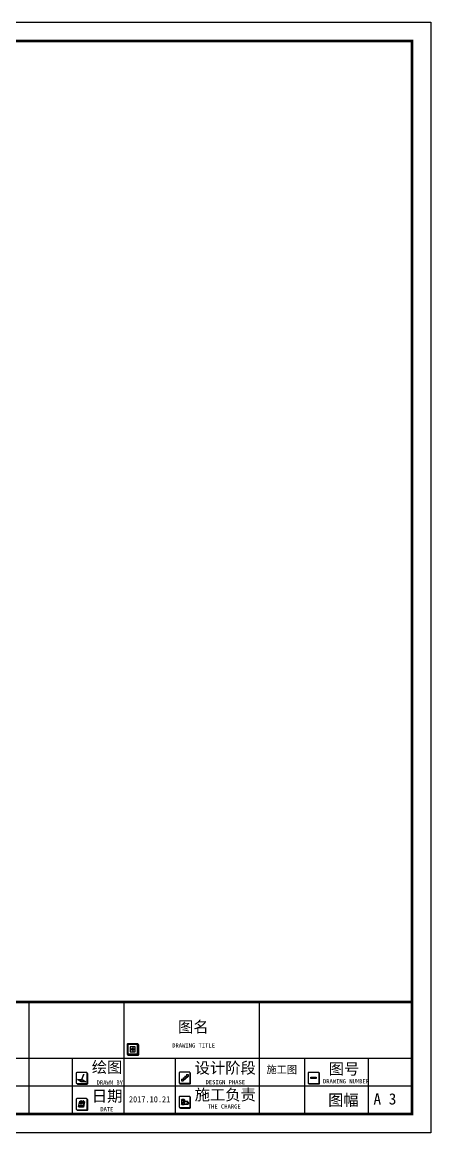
# Model space of a CAD drawing. Header units: millimetres. Extents: x -77055 to 331180, y -861586 to -491011.
# Drawn here: x 221158 to 228549, y -665598 to -645515 of the extents above; entities that cross this region are included whole.
import ezdxf

# ---------------------------------------------------------------- set-up
doc = ezdxf.new("R2010")
doc.units = ezdxf.units.MM
for name, color, linetype in [('0-01图框模板说明', 2, 'Continuous'), ('0-02图框细线', 136, 'Continuous'), ('250', 250, 'Continuous')]:
    doc.layers.add(name, color=color, linetype=linetype)
doc.styles.get("Standard").update_dxf_attribs({"font": 'simhei.ttf'})

# ---------------------------------------------------------------- blocks, each defined once
blk = doc.blocks.new('A$C277C16EF')
at = {"layer": '0-01图框模板说明'}
for points in [[(-5292, 1424, -0.414214), (-5306, 1411), (-5479, 1411, -0.071272), (-5482, 1411, 0.348143), (-5470, 1401), (-5297, 1401, 0.414214), (-5283, 1414), (-5283, 1587, 0.333108), (-5293, 1600, -0.057743), (-5292, 1597)], [(-6214, 904, -0.414214), (-6227, 891), (-6400, 891, -0.071272), (-6404, 891, 0.348143), (-6391, 881), (-6218, 881, 0.414214), (-6205, 894), (-6205, 1067, 0.333108), (-6214, 1080, -0.057743), (-6214, 1077)], [(-4353, 909, -0.414214), (-4366, 895), (-4539, 895, -0.071272), (-4543, 896, 0.348143), (-4530, 885), (-4357, 885, 0.414214), (-4344, 899), (-4344, 1072, 0.333108), (-4353, 1085, -0.057743), (-4353, 1081)], [(-2020, 907, -0.414214), (-2033, 893), (-2206, 893, -0.071272), (-2210, 894, 0.348143), (-2197, 884), (-2024, 884, 0.414214), (-2011, 897), (-2011, 1070, 0.333108), (-2020, 1083, -0.057743), (-2020, 1080)], [(-2172, 1004), (-2072, 1004), (-2072, 979), (-2172, 979)], [(-6214, 431, -0.414214), (-6227, 418), (-6400, 418, -0.071272), (-6404, 418, 0.348143), (-6391, 408), (-6218, 408, 0.414214), (-6205, 421), (-6205, 594, 0.333108), (-6214, 607, -0.057743), (-6214, 604)], [(-4353, 471, -0.414214), (-4366, 457), (-4539, 457, -0.071272), (-4543, 458, 0.348143), (-4530, 448), (-4357, 448, 0.414214), (-4344, 461), (-4344, 634, 0.333108), (-4353, 647, -0.057743), (-4353, 644)]]:
    blk.add_hatch(color=8, dxfattribs=at).paths.add_polyline_path(points)
h = blk.add_hatch(color=8, dxfattribs=at)
h.paths.add_polyline_path([(-5392, 1527), (-5409, 1527), (-5409, 1511), (-5392, 1511)])
h.paths.add_polyline_path([(-5392, 1511), (-5375, 1511), (-5375, 1527), (-5392, 1527)])
h.paths.add_polyline_path([(-5392, 1511), (-5392, 1495), (-5375, 1495), (-5375, 1511)])
h.paths.add_polyline_path([(-5392, 1511), (-5409, 1511), (-5409, 1495), (-5392, 1495)])
at = {"layer": '0-01图框模板说明', "color": 8}
for p, q in [((-5437, 1511), (-5348, 1511)), ((-5392, 1555), (-5392, 1466)), ((-4390, 1020), (-4480, 940)), ((-4451, 1025), (-4451, 996)), ((-4451, 1025), (-4421, 1025)), ((-4421, 1051), (-4390, 1051)), ((-4421, 1051), (-4421, 1025)), ((-4390, 1051), (-4390, 1020)), ((-6322, 942), (-6322, 939)), ((-6321, 941), (-6322, 938)), ((-6321, 939), (-6322, 938)), ((-6322, 939), (-6322, 938)), ((-6320, 941), (-6321, 939)), ((-4511, 968), (-4511, 940)), ((-4511, 968), (-4481, 968)), ((-4511, 940), (-4480, 940)), ((-4481, 996), (-4451, 996)), ((-4481, 996), (-4481, 968)), ((-6374, 473), (-6362, 462)), ((-6294, 470), (-6371, 470)), ((-6291, 467), (-6368, 467)), ((-6288, 465), (-6365, 465)), ((-6285, 462), (-6362, 462)), ((-6272, 566), (-6294, 470)), ((-6269, 563), (-6291, 467)), ((-6266, 561), (-6288, 465)), ((-6263, 559), (-6285, 462)), ((-6275, 569), (-6263, 559)), ((-4510, 597), (-4510, 515)), ((-4395, 564), (-4477, 564)), ((-4395, 510), (-4477, 510)), ((-4456, 597), (-4456, 515))]:
    blk.add_line(p, q, dxfattribs=at)
at = {"layer": '0-01图框模板说明', "color": 2, "const_width": 49}
blk.add_lwpolyline([(-338, 19745), (-338, 338), (-28062, 338), (-28062, 19745)], close=True, dxfattribs=at)
blk.add_lwpolyline([(-338, 2367), (-28066, 2367)], dxfattribs=at)
at = {"layer": '0-01图框模板说明', "color": 8}
for points in [[(-5479, 1411), (-5306, 1411, 0.414214), (-5292, 1424), (-5292, 1597, 0.414214), (-5306, 1610), (-5479, 1610, 0.414214), (-5492, 1597), (-5492, 1424, 0.414214)], [(-6400, 891), (-6227, 891, 0.414214), (-6214, 904), (-6214, 1077, 0.414214), (-6227, 1090), (-6400, 1090, 0.414214), (-6413, 1077), (-6413, 904, 0.414214)], [(-6277, 1048), (-6285, 1051), (-6284, 1052, -0.451962), (-6280, 1054), (-6279, 1053, -0.418435), (-6277, 1049)], [(-4539, 895), (-4366, 895, 0.414214), (-4353, 909), (-4353, 1081, 0.414214), (-4366, 1095), (-4539, 1095, 0.414214), (-4552, 1081), (-4552, 909, 0.414214)], [(-2206, 893), (-2033, 893, 0.414214), (-2020, 907), (-2020, 1080, 0.414214), (-2033, 1093), (-2206, 1093, 0.414214), (-2219, 1080), (-2219, 907, 0.414214)], [(-6400, 418), (-6227, 418, 0.414214), (-6214, 431), (-6214, 604, 0.414214), (-6227, 617), (-6400, 617, 0.414214), (-6413, 604), (-6413, 431, 0.414214)], [(-4539, 457), (-4366, 457, 0.414214), (-4353, 471), (-4353, 644, 0.414214), (-4366, 657), (-4539, 657, 0.414214), (-4552, 644), (-4552, 471, 0.414214)]]:
    blk.add_lwpolyline(points, format="xyb", close=True, dxfattribs=at)
for points in [[(-5482, 1411, 0.348143), (-5470, 1401), (-5297, 1401, 0.414214), (-5283, 1414), (-5283, 1587, 0.333108), (-5293, 1600)], [(-6404, 891, 0.348143), (-6391, 881), (-6218, 881, 0.414214), (-6205, 894), (-6205, 1067, 0.333108), (-6214, 1080)], [(-4543, 896, 0.348143), (-4530, 885), (-4357, 885, 0.414214), (-4344, 899), (-4344, 1072, 0.333108), (-4353, 1085)], [(-2210, 894, 0.348143), (-2197, 884), (-2024, 884, 0.414214), (-2011, 897), (-2011, 1070, 0.333108), (-2020, 1083)], [(-6404, 418, 0.348143), (-6391, 408), (-6218, 408, 0.414214), (-6205, 421), (-6205, 594, 0.333108), (-6214, 607)], [(-4543, 458, 0.348143), (-4530, 448), (-4357, 448, 0.414214), (-4344, 461), (-4344, 634, 0.333108), (-4353, 647)]]:
    blk.add_lwpolyline(points, format="xyb", dxfattribs=at)
for points in [[(-5478, 1425), (-5306, 1425), (-5306, 1597), (-5478, 1597)], [(-5437, 1466), (-5348, 1466), (-5348, 1555), (-5437, 1555)], [(-5409, 1527), (-5375, 1527), (-5375, 1495), (-5409, 1495)], [(-6280, 1042), (-6287, 1044), (-6319, 958), (-6311, 955)], [(-6277, 1048), (-6285, 1051), (-6287, 1044), (-6280, 1042)], [(-6320, 941), (-6322, 942), (-6319, 958), (-6311, 955)], [(-2172, 1004), (-2072, 1004), (-2072, 979), (-2172, 979)], [(-6355, 495), (-6347, 495), (-6349, 489), (-6356, 489)], [(-6334, 545), (-6302, 545), (-6310, 520), (-6341, 520)], [(-6340, 495), (-6332, 495), (-6334, 489), (-6341, 489)], [(-6325, 495), (-6318, 495), (-6319, 489), (-6327, 489)], [(-6311, 495), (-6303, 495), (-6305, 489), (-6312, 489)]]:
    blk.add_lwpolyline(points, close=True, dxfattribs=at)
for points in [[(-6307, 966), (-6304, 966), (-6239, 923), (-6327, 923), (-6392, 966), (-6316, 966)], [(-6334, 569), (-6275, 569), (-6297, 473), (-6374, 473), (-6351, 569), (-6338, 569)]]:
    blk.add_lwpolyline(points, dxfattribs=at)
blk.add_circle((-6295, 558), 2.7, dxfattribs=at)
for centre, radius, start, end in [((-6337, 558), 2.7, 133.5405, 58.5094), ((-6319, 562), 20.4, 120.0838, 193.4607), ((-6337, 559), 2.06, 218.3923, 328.4538), ((-6319, 562), 16.9, 118.9884, 196.0214), ((-6336, 557), 2.7, 72.6047, 87.6936), ((-6326, 570), 9.85, 350.5454, 105.731), ((-6327, 569), 7.74, 355.4404, 89.6822), ((-6277, 562), 20.4, 127.1675, 193.4607), ((-6294, 557), 2.7, 72.6047, 215.7707), ((-6295, 559), 2.06, 218.3923, 328.4538), ((-6278, 562), 16.3, 120.88, 197.6449), ((-6286, 573), 6.91, 75.6414, 126.1244), ((-6286, 571), 5.41, 333.2308, 96.566), ((-6286, 571), 8.4, 340.7006, 72.9302)]:
    blk.add_arc(centre, radius, start, end, dxfattribs=at)
for centre, major_axis in [((-4483, 597), (-27.1, 0)), ((-4483, 515), (-27.1, 0)), ((-4477, 537), (0, 27.1)), ((-4395, 537), (0, 27.1))]:
    blk.add_ellipse(centre, major_axis=major_axis, ratio=0.454196, dxfattribs=at)
at = {"layer": '0-02图框细线'}
for p, q in [((-7264, 1352), (-7264, 2367)), ((-5546, 338), (-5546, 2367)), ((-3096, 1352), (-3096, 2367)), ((-21553, 1352), (-338, 1352)), ((-7264, 338), (-7264, 1352)), ((-6480, 338), (-6480, 1352)), ((-4619, 338), (-4619, 1352)), ((-3096, 338), (-3096, 1352)), ((-2280, 338), (-2280, 1352)), ((-1131, 1352), (-1131, 338)), ((-338, 845), (-10594, 845))]:
    blk.add_line(p, q, dxfattribs=at)
blk.add_lwpolyline([(0, 20083), (0, 0), (-28400, 0), (-28400, 20083)], close=True, dxfattribs=at)
for s, insert, char_height, attachment_point in [('{\\fSimSun|b0|i0|c134|p2;图名}', (-4572, 1904), 202.86, 4), ('{\\fSimSun|b0|i0|c134|p2;DRAWING TITLE}', (-4678, 1579), 76.2, 4), ('{\\fSimSun|b0|i0|c134|p2;绘图}', (-6132, 1175), 202.86, 4), ('{\\fSimSun|b0|i0|c134|p2;设计阶段}', (-4271, 1162), 202.86, 4), ('{\\fSimHei|b0|i0|c134|p2;施工图}', (-2696, 1135), 135.24, 5), ('{\\fSimSun|b0|i0|c134|p2;图号}', (-1846, 1145), 202.86, 4), ('{\\fSimSun|b0|i0|c134|p2;DRAWN BY}', (-6045, 909), 76.2, 4), ('{\\fSimSun|b0|i0|c134|p2;施工负责}', (-4271, 677), 202.86, 4), ('{\\fSimSun|b0|i0|c134|p2;DESIGN PHASE}', (-4074, 915), 76.2, 4), ('{\\fSimSun|b0|i0|c134|p2;DRAWING NUMBER}', (-1951, 931), 76.2, 4), ('{\\fSimSun|b0|i0|c134|p2;日期}', (-6132, 653), 202.86, 4), ('2017.10.21', (-5460, 605), 110, 4), ('{\\fSimSun|b0|i0|c134|p2;图幅}', (-1857, 581), 202.86, 4), ('{\\fSimSun|b0|i0|c134|p2;A 3}', (-1037, 611), 202.86, 4), ('{\\fSimSun|b0|i0|c134|p2;DATE}', (-5978, 426), 76.2, 4), ('{\\fSimSun|b0|i0|c134|p2;THE CHARGE}', (-4034, 476), 76.2, 4)]:
    blk.add_mtext(s, dxfattribs=dict(at, insert=insert, char_height=char_height, attachment_point=attachment_point))

msp = doc.modelspace()

# ---------------------------------------------------------------- block references
at = {"layer": '250', "color": 7}
msp.add_blockref('A$C277C16EF', (228548.8, -665598.2), dxfattribs=at)

doc.saveas('drawing.dxf')
